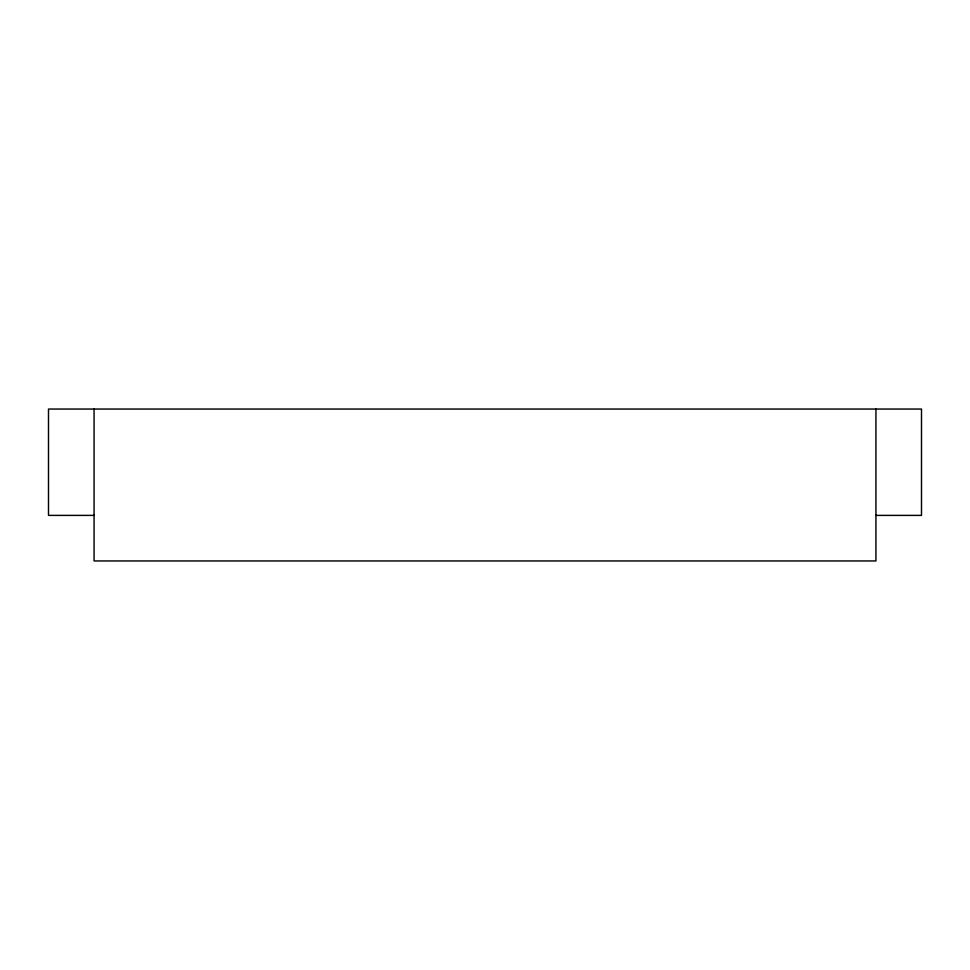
<?xml version="1.0" encoding="UTF-8"?>
<svg xmlns="http://www.w3.org/2000/svg" width="970" height="970" viewBox="0 0 970 970"><rect width="100%" height="100%" fill="white"/><g stroke="black" fill="none" stroke-linecap="round" stroke-linejoin="round"><path stroke-width="1.45" d="M94.32 515.385L48.5 515.385L48.5 409.049L921.5 409.049L921.5 515.385L875.68 515.385M875.934 409.049L875.934 560.951L94.066 560.951L94.066 409.049"/></g></svg>
